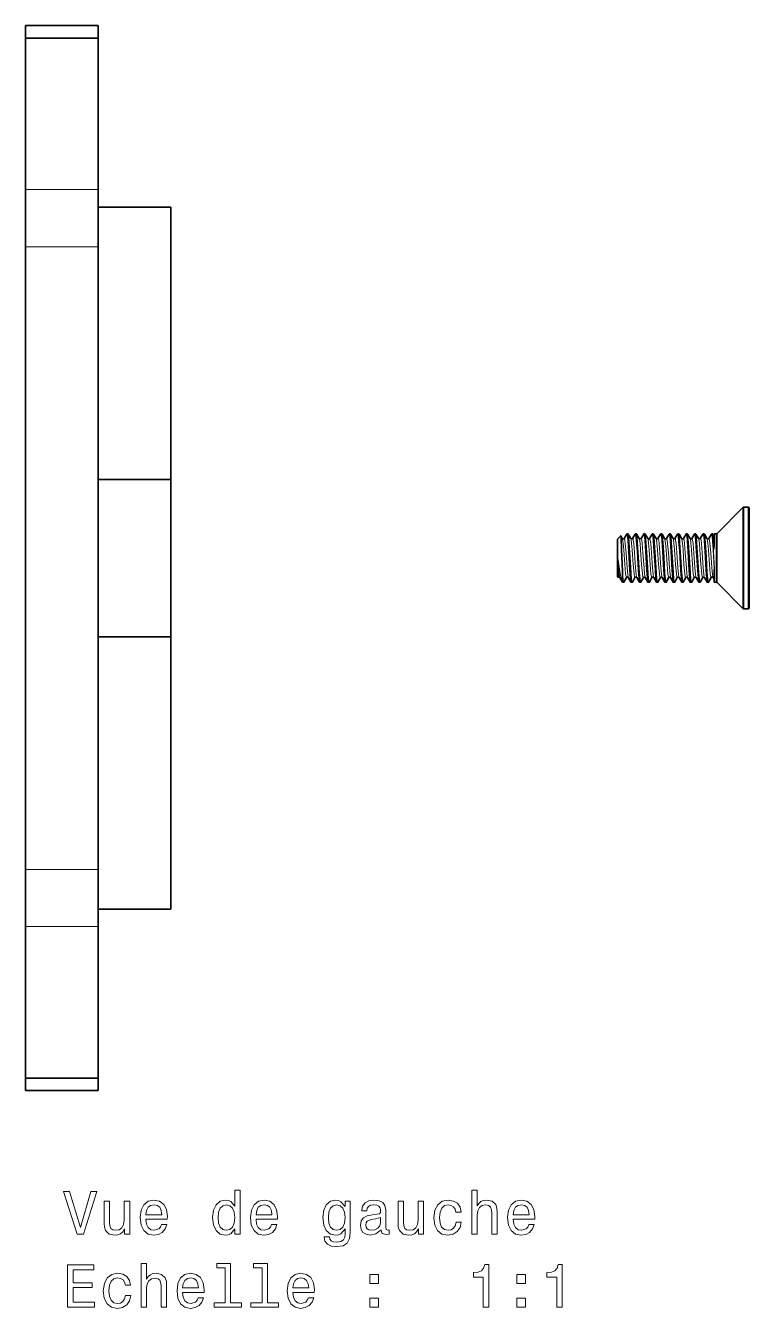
# Model space of a CAD drawing. Extents: x 475 to 928, y 301 to 581.
# Drawn here: x 713.7 to 773.5, y 358.5 to 464.5 of the extents above; entities that cross this region are included whole.
import ezdxf

# ---------------------------------------------------------------- set-up
doc = ezdxf.new("R2010")
doc.units = 0

msp = doc.modelspace()

# ---------------------------------------------------------------- linework, layer by layer
at = {"color": 7, "lineweight": 35, "ltscale": 0.030039}
msp.add_line((713.7, 463.3), (713.7, 464.5), dxfattribs=at)
at = {"color": 7, "lineweight": 35, "ltscale": 0.15}
for p, q in [((713.7, 464.5), (719.7, 464.5)), ((719.7, 463.47), (713.7, 463.47)), ((719.7, 449.51), (725.7, 449.51)), ((719.7, 427), (725.7, 427)), ((719.7, 414), (725.7, 414)), ((719.7, 391.49), (725.7, 391.49)), ((719.7, 377.53), (713.7, 377.53)), ((713.7, 376.5), (719.7, 376.5))]:
    msp.add_line(p, q, dxfattribs=at)
at = {"color": 7, "lineweight": 35, "ltscale": 0.025726}
msp.add_line((719.7, 463.47), (719.7, 464.5), dxfattribs=at)
at = {"color": 7, "lineweight": 35, "ltscale": 0.313062}
for p, q in [((713.7, 463.47), (713.7, 450.95)), ((719.7, 450.95), (719.7, 463.47)), ((713.7, 390.05), (713.7, 377.53)), ((719.7, 377.53), (719.7, 390.05))]:
    msp.add_line(p, q, dxfattribs=at)
at = {"color": 7, "lineweight": 13, "ltscale": 0.15}
for p, q in [((713.7, 450.95), (719.7, 450.95)), ((713.7, 446.23), (719.7, 446.23)), ((713.7, 394.77), (719.7, 394.77)), ((713.7, 390.05), (719.7, 390.05))]:
    msp.add_line(p, q, dxfattribs=at)
at = {"color": 7, "lineweight": 35, "ltscale": 0.117937}
for p, q in [((713.7, 446.23), (713.7, 450.95)), ((719.7, 446.23), (719.7, 450.95)), ((713.7, 390.05), (713.7, 394.77)), ((719.7, 390.05), (719.7, 394.77))]:
    msp.add_line(p, q, dxfattribs=at)
at = {"color": 7, "lineweight": 35}
for p, q in [((725.7, 427), (725.7, 449.51)), ((713.7, 420.5), (713.7, 446.23)), ((719.7, 420.5), (719.7, 446.23)), ((713.7, 394.77), (713.7, 420.5)), ((719.7, 394.77), (719.7, 420.5)), ((725.7, 391.49), (725.7, 414))]:
    msp.add_line(p, q, dxfattribs=at)
at = {"color": 7, "lineweight": 35, "ltscale": 0.325}
msp.add_line((725.7, 414), (725.7, 427), dxfattribs=at)
at = {"color": 7, "lineweight": 35, "ltscale": 0.075711}
for p, q in [((770.84, 422.53), (772.98, 424.67)), ((770.84, 418.47), (772.98, 416.33))]:
    msp.add_line(p, q, dxfattribs=at)
at = {"color": 7, "lineweight": 13, "ltscale": 0.012765}
msp.add_line((772.98, 424.67), (772.98, 424.16), dxfattribs=at)
at = {"color": 7, "lineweight": 13, "ltscale": 0.195771}
msp.add_line((772.98, 424.16), (772.98, 416.33), dxfattribs=at)
at = {"color": 7, "lineweight": 13, "ltscale": 0.012853}
for p, q in [((773.05, 424.7), (773.05, 424.19)), ((773.41, 424.19), (773.41, 424.7))]:
    msp.add_line(p, q, dxfattribs=at)
at = {"color": 7, "lineweight": 35, "ltscale": 0.008963}
for p, q in [((773.05, 424.7), (773.41, 424.7)), ((773.05, 416.3), (773.41, 416.3))]:
    msp.add_line(p, q, dxfattribs=at)
at = {"color": 7, "lineweight": 13, "ltscale": 0.197147}
for p, q in [((773.05, 424.19), (773.05, 416.3)), ((773.41, 416.3), (773.41, 424.19))]:
    msp.add_line(p, q, dxfattribs=at)
at = {"color": 7, "lineweight": 35, "ltscale": 0.012547}
msp.add_line((773.51, 424.1), (773.51, 424.6), dxfattribs=at)
at = {"color": 7, "lineweight": 35, "ltscale": 0.192452}
msp.add_line((773.51, 416.4), (773.51, 424.1), dxfattribs=at)
at = {"color": 7, "lineweight": 35, "ltscale": 0.004721}
msp.add_line((762.61, 421.85), (762.61, 422.04), dxfattribs=at)
at = {"color": 7, "lineweight": 35, "ltscale": 0.008428}
msp.add_line((762.64, 422.1), (762.88, 422.34), dxfattribs=at)
at = {"color": 7, "lineweight": 13, "ltscale": 0.004894}
msp.add_line((762.64, 421.9), (762.64, 422.1), dxfattribs=at)
at = {"color": 7, "lineweight": 13, "ltscale": 0.036419}
msp.add_line((762.64, 420.45), (762.64, 421.9), dxfattribs=at)
at = {"color": 7, "lineweight": 35, "ltscale": 0.006509}
msp.add_line((762.88, 422.33), (763.01, 422.11), dxfattribs=at)
at = {"color": 7, "lineweight": 35, "ltscale": 0.010724}
for p, q in [((763.38, 422.48), (763.16, 422.11)), ((764.08, 422.48), (763.86, 422.11)), ((764.78, 422.48), (764.56, 422.11)), ((765.48, 422.48), (765.26, 422.11)), ((766.18, 422.48), (765.96, 422.11)), ((766.88, 422.48), (766.66, 422.11)), ((767.58, 422.48), (767.36, 422.11)), ((768.28, 422.48), (768.06, 422.11)), ((768.98, 422.48), (768.76, 422.11)), ((769.68, 422.48), (769.46, 422.11)), ((770.38, 422.48), (770.16, 422.11)), ((763.73, 418.52), (763.51, 418.89)), ((764.43, 418.52), (764.21, 418.89)), ((765.13, 418.52), (764.91, 418.89)), ((765.83, 418.52), (765.61, 418.89)), ((766.53, 418.52), (766.31, 418.89)), ((767.23, 418.52), (767.01, 418.89)), ((767.93, 418.52), (767.71, 418.89)), ((768.63, 418.52), (768.41, 418.89)), ((769.33, 418.52), (769.11, 418.89)), ((770.03, 418.52), (769.81, 418.89)), ((770.15, 418.52), (770.36, 418.89))]:
    msp.add_line(p, q, dxfattribs=at)
at = {"color": 7, "lineweight": 35, "ltscale": 0.00161}
for p, q in [((763.41, 422.5), (763.47, 422.5)), ((764.11, 422.5), (764.17, 422.5)), ((765.51, 422.5), (765.57, 422.5)), ((766.21, 422.5), (766.27, 422.5)), ((766.91, 422.5), (766.97, 422.5)), ((767.61, 422.5), (767.67, 422.5)), ((769.01, 422.5), (769.07, 422.5)), ((769.71, 422.5), (769.77, 422.5)), ((770.41, 422.5), (770.47, 422.5)), ((763.06, 418.5), (763.12, 418.5)), ((763.76, 418.5), (763.82, 418.5)), ((764.46, 418.5), (764.52, 418.5)), ((765.16, 418.5), (765.22, 418.5)), ((765.86, 418.5), (765.92, 418.5)), ((767.26, 418.5), (767.32, 418.5)), ((767.96, 418.5), (768.02, 418.5)), ((768.66, 418.5), (768.72, 418.5)), ((769.36, 418.5), (769.42, 418.5))]:
    msp.add_line(p, q, dxfattribs=at)
at = {"color": 7, "lineweight": 35, "ltscale": 0.010723}
for p, q in [((763.5, 422.48), (763.71, 422.11)), ((764.2, 422.48), (764.41, 422.11)), ((764.9, 422.48), (765.11, 422.11)), ((766.3, 422.48), (766.51, 422.11)), ((767, 422.48), (767.21, 422.11)), ((767.7, 422.48), (767.91, 422.11)), ((768.4, 422.48), (768.61, 422.11)), ((769.8, 422.48), (770.01, 422.11)), ((763.15, 418.52), (763.36, 418.89)), ((764.55, 418.52), (764.76, 418.89)), ((765.25, 418.52), (765.46, 418.89)), ((765.95, 418.52), (766.16, 418.89)), ((766.65, 418.52), (766.86, 418.89)), ((768.05, 418.52), (768.26, 418.89)), ((768.75, 418.52), (768.96, 418.89)), ((769.45, 418.52), (769.66, 418.89))]:
    msp.add_line(p, q, dxfattribs=at)
at = {"color": 7, "lineweight": 35, "ltscale": 0.001611}
for p, q in [((764.81, 422.5), (764.87, 422.5)), ((768.31, 422.5), (768.37, 422.5)), ((766.56, 418.5), (766.62, 418.5)), ((770.06, 418.5), (770.12, 418.5))]:
    msp.add_line(p, q, dxfattribs=at)
at = {"color": 7, "lineweight": 35, "ltscale": 0.010722}
for p, q in [((765.6, 422.48), (765.81, 422.11)), ((769.1, 422.48), (769.31, 422.11)), ((763.85, 418.52), (764.06, 418.89)), ((767.35, 418.52), (767.56, 418.89))]:
    msp.add_line(p, q, dxfattribs=at)
at = {"color": 7, "lineweight": 35, "ltscale": 0.00482}
msp.add_line((770.5, 422.48), (770.59, 422.31), dxfattribs=at)
at = {"color": 7, "lineweight": 13, "ltscale": 0.017037}
msp.add_line((770.59, 421.63), (770.59, 422.31), dxfattribs=at)
at = {"color": 7, "lineweight": 35, "ltscale": 0.006059}
msp.add_line((770.61, 422.24), (770.61, 422.48), dxfattribs=at)
at = {"color": 7, "lineweight": 35, "ltscale": 0.012191}
msp.add_line((770.61, 421.75), (770.61, 422.24), dxfattribs=at)
at = {"color": 7, "lineweight": 13, "ltscale": 0.006121}
for p, q in [((770.63, 422.26), (770.63, 422.5)), ((770.77, 422.5), (770.77, 422.26))]:
    msp.add_line(p, q, dxfattribs=at)
at = {"color": 7, "lineweight": 35, "ltscale": 0.003464}
for p, q in [((770.63, 422.5), (770.77, 422.5)), ((770.63, 418.5), (770.77, 418.5))]:
    msp.add_line(p, q, dxfattribs=at)
at = {"color": 7, "lineweight": 13, "ltscale": 0.012314}
msp.add_line((770.63, 421.76), (770.63, 422.26), dxfattribs=at)
at = {"color": 7, "lineweight": 13, "ltscale": 0.093879}
msp.add_line((770.77, 418.5), (770.77, 422.26), dxfattribs=at)
at = {"color": 7, "lineweight": 13, "ltscale": 0.00621}
msp.add_line((770.84, 422.53), (770.84, 422.28), dxfattribs=at)
at = {"color": 7, "lineweight": 13, "ltscale": 0.095254}
msp.add_line((770.84, 418.47), (770.84, 422.28), dxfattribs=at)
at = {"color": 7, "lineweight": 35, "ltscale": 0.035132}
msp.add_line((762.61, 420.45), (762.61, 421.85), dxfattribs=at)
at = {"color": 7, "lineweight": 13, "ltscale": 0.01014}
msp.add_line((770.59, 421.63), (770.6, 421.23), dxfattribs=at)
at = {"color": 7, "lineweight": 13, "ltscale": 0.010281}
msp.add_line((770.63, 421.64), (770.6, 421.23), dxfattribs=at)
at = {"color": 7, "lineweight": 13, "ltscale": 0.002939}
msp.add_line((770.61, 421.75), (770.61, 421.63), dxfattribs=at)
at = {"color": 7, "lineweight": 13, "ltscale": 0.000599894}
msp.add_line((762.61, 420.45), (762.64, 420.45), dxfattribs=at)
at = {"color": 7, "lineweight": 35, "ltscale": 0.033076}
msp.add_line((762.61, 420.45), (762.61, 419.13), dxfattribs=at)
at = {"color": 7, "lineweight": 13, "ltscale": 0.000602338}
msp.add_line((762.61, 420.45), (762.64, 420.45), dxfattribs=at)
at = {"color": 7, "lineweight": 13, "ltscale": 3.14198e-05}
msp.add_line((762.64, 420.45), (762.64, 420.45), dxfattribs=at)
at = {"color": 7, "lineweight": 13, "ltscale": 8.21711e-05}
msp.add_line((762.66, 420.36), (762.66, 420.36), dxfattribs=at)
at = {"color": 7, "lineweight": 13, "ltscale": 0.011042}
msp.add_line((770.6, 420.09), (770.63, 419.65), dxfattribs=at)
at = {"color": 7, "lineweight": 13, "ltscale": 0.01094}
msp.add_line((770.61, 419.65), (770.6, 420.09), dxfattribs=at)
at = {"color": 7, "lineweight": 35, "ltscale": 0.00304}
msp.add_line((762.61, 419), (762.61, 419.13), dxfattribs=at)
at = {"color": 7, "lineweight": 35, "ltscale": 0.000598646}
msp.add_line((762.74, 418.93), (762.71, 418.93), dxfattribs=at)
at = {"color": 7, "lineweight": 35, "ltscale": 0.010635}
msp.add_line((763.03, 418.52), (762.81, 418.89), dxfattribs=at)
at = {"color": 7, "lineweight": 35, "ltscale": 0.012356}
msp.add_line((763.04, 418.53), (763.04, 419.02), dxfattribs=at)
at = {"color": 7, "lineweight": 35, "ltscale": 0.00498}
msp.add_line((770.61, 418.72), (770.51, 418.89), dxfattribs=at)
at = {"color": 7, "lineweight": 13, "ltscale": 0.003316}
msp.add_line((770.61, 419.65), (770.61, 419.52), dxfattribs=at)
at = {"color": 7, "lineweight": 13, "ltscale": 0.023402}
msp.add_line((770.61, 419.65), (770.61, 418.72), dxfattribs=at)
at = {"color": 7, "lineweight": 35, "ltscale": 0.025036}
msp.add_line((770.61, 418.52), (770.61, 419.52), dxfattribs=at)
at = {"color": 7, "lineweight": 35, "ltscale": 0.000129547}
msp.add_line((770.61, 418.72), (770.61, 418.71), dxfattribs=at)
at = {"color": 7, "lineweight": 13, "ltscale": 0.025288}
msp.add_line((770.63, 418.5), (770.63, 419.51), dxfattribs=at)
at = {"color": 7, "lineweight": 35, "ltscale": 0.000130621}
msp.add_line((763.03, 418.51), (763.03, 418.52), dxfattribs=at)
at = {"color": 7, "lineweight": 35, "ltscale": 0.0001629}
msp.add_line((763.03, 418.52), (763.03, 418.52), dxfattribs=at)
at = {"color": 7, "lineweight": 35, "ltscale": 0.025702}
for p, q in [((713.7, 376.5), (713.7, 377.53)), ((719.7, 376.5), (719.7, 377.53))]:
    msp.add_line(p, q, dxfattribs=at)
at = {"color": 7, "lineweight": 35}
for points in [[(762.91, 422.14), (762.89, 422.3), (762.89, 422.33), (762.88, 422.33)], [(763.03, 419.4), (762.96, 421.25), (762.91, 422.14)], [(763.03, 418.51), (763.03, 418.51), (763.04, 418.51), (763.04, 418.51), (763.04, 418.53)]]:
    msp.add_lwpolyline(points, dxfattribs=at)
at = {"color": 7, "lineweight": 13}
for points in [[(763.01, 422.11), (763.02, 422.09), (763.04, 422.04), (763.08, 421.73), (763.13, 421.19), (763.21, 419.97), (763.28, 419.19), (763.32, 418.95), (763.33, 418.9), (763.34, 418.89), (763.34, 418.88), (763.35, 418.88), (763.35, 418.88)], [(763.17, 422.12), (763.18, 422.12), (763.18, 422.12), (763.19, 422.11), (763.2, 422.08), (763.22, 421.99), (763.26, 421.71), (763.32, 420.94), (763.41, 419.7), (763.46, 419.17), (763.49, 418.95), (763.51, 418.89)], [(763.44, 422.25), (763.41, 422.46), (763.4, 422.48), (763.39, 422.49), (763.39, 422.49), (763.39, 422.49)], [(763.46, 422.26), (763.43, 422.47), (763.41, 422.49), (763.41, 422.5), (763.41, 422.5), (763.41, 422.5)], [(763.73, 418.52), (763.72, 418.53), (763.71, 418.58), (763.67, 418.86), (763.62, 419.5), (763.53, 421.07), (763.47, 421.92), (763.44, 422.25)], [(763.76, 418.5), (763.75, 418.5), (763.75, 418.5), (763.75, 418.51), (763.74, 418.52), (763.71, 418.66), (763.68, 418.99), (763.63, 419.71), (763.53, 421.37), (763.48, 422.01), (763.46, 422.26)], [(763.47, 422.5), (763.47, 422.5), (763.48, 422.5), (763.48, 422.49), (763.49, 422.47), (763.53, 422.26)], [(763.5, 422.48), (763.51, 422.44), (763.54, 422.25)], [(763.53, 422.26), (763.57, 421.79), (763.64, 420.57), (763.72, 419.27), (763.76, 418.77), (763.8, 418.54), (763.81, 418.51), (763.81, 418.5), (763.82, 418.5), (763.82, 418.5)], [(763.54, 422.25), (763.58, 421.79), (763.66, 420.57), (763.74, 419.27), (763.78, 418.78), (763.81, 418.55), (763.83, 418.52), (763.83, 418.51), (763.84, 418.51), (763.84, 418.51)], [(763.71, 422.11), (763.72, 422.09), (763.74, 422.04), (763.78, 421.73), (763.83, 421.19), (763.91, 419.97), (763.98, 419.19), (764.02, 418.95), (764.03, 418.9), (764.04, 418.89), (764.04, 418.88), (764.05, 418.88), (764.05, 418.88)], [(763.88, 422.12), (763.88, 422.12), (763.88, 422.12), (763.89, 422.11), (763.9, 422.08), (763.92, 421.99), (763.96, 421.71), (764.02, 420.94), (764.11, 419.7), (764.16, 419.17), (764.19, 418.95), (764.21, 418.89)], [(764.14, 422.25), (764.11, 422.46), (764.1, 422.48), (764.09, 422.49), (764.09, 422.49), (764.09, 422.49)], [(764.16, 422.26), (764.13, 422.47), (764.11, 422.49), (764.11, 422.5), (764.11, 422.5), (764.11, 422.5)], [(764.43, 418.52), (764.42, 418.53), (764.41, 418.58), (764.37, 418.86), (764.32, 419.5), (764.23, 421.07), (764.17, 421.92), (764.14, 422.25)], [(764.46, 418.5), (764.45, 418.5), (764.45, 418.5), (764.45, 418.51), (764.44, 418.52), (764.41, 418.66), (764.38, 418.99), (764.33, 419.71), (764.23, 421.37), (764.18, 422.01), (764.16, 422.26)], [(764.17, 422.5), (764.17, 422.5), (764.18, 422.5), (764.18, 422.49), (764.19, 422.47), (764.23, 422.26)], [(764.2, 422.48), (764.21, 422.44), (764.24, 422.25)], [(764.23, 422.26), (764.27, 421.79), (764.34, 420.57), (764.42, 419.27), (764.46, 418.77), (764.5, 418.54), (764.51, 418.51), (764.51, 418.5), (764.52, 418.5), (764.52, 418.5)], [(764.24, 422.25), (764.28, 421.79), (764.36, 420.57), (764.44, 419.27), (764.48, 418.78), (764.51, 418.55), (764.53, 418.52), (764.53, 418.51), (764.54, 418.51), (764.54, 418.51)], [(764.41, 422.11), (764.42, 422.09), (764.44, 422.04), (764.48, 421.73), (764.53, 421.19), (764.61, 419.97), (764.68, 419.19), (764.72, 418.95), (764.73, 418.9), (764.74, 418.89), (764.74, 418.88), (764.75, 418.88), (764.75, 418.88)], [(764.58, 422.12), (764.58, 422.12), (764.58, 422.12), (764.59, 422.11), (764.6, 422.08), (764.62, 421.99), (764.66, 421.71), (764.72, 420.94), (764.81, 419.7), (764.86, 419.17), (764.89, 418.95), (764.91, 418.89)], [(764.84, 422.25), (764.81, 422.46), (764.8, 422.48), (764.79, 422.49), (764.79, 422.49), (764.79, 422.49)], [(764.86, 422.26), (764.83, 422.47), (764.81, 422.49), (764.81, 422.5), (764.81, 422.5), (764.81, 422.5)], [(765.13, 418.52), (765.12, 418.53), (765.11, 418.58), (765.07, 418.86), (765.02, 419.5), (764.93, 421.07), (764.87, 421.92), (764.84, 422.25)], [(765.16, 418.5), (765.15, 418.5), (765.15, 418.5), (765.15, 418.51), (765.14, 418.52), (765.11, 418.66), (765.08, 418.99), (765.03, 419.71), (764.93, 421.37), (764.89, 422.01), (764.86, 422.26)], [(764.87, 422.5), (764.87, 422.5), (764.88, 422.5), (764.88, 422.49), (764.89, 422.47), (764.93, 422.26)], [(764.9, 422.48), (764.91, 422.44), (764.94, 422.25)], [(764.93, 422.26), (764.97, 421.79), (765.04, 420.57), (765.12, 419.27), (765.16, 418.77), (765.2, 418.54), (765.21, 418.51), (765.21, 418.5), (765.22, 418.5), (765.22, 418.5)], [(764.94, 422.25), (764.98, 421.79), (765.06, 420.57), (765.14, 419.27), (765.18, 418.78), (765.21, 418.55), (765.23, 418.52), (765.23, 418.51), (765.24, 418.51), (765.24, 418.51)], [(765.11, 422.11), (765.12, 422.09), (765.14, 422.04), (765.18, 421.73), (765.23, 421.19), (765.31, 419.97), (765.38, 419.19), (765.42, 418.95), (765.43, 418.9), (765.44, 418.89), (765.44, 418.88), (765.45, 418.88), (765.45, 418.88)], [(765.28, 422.12), (765.28, 422.12), (765.28, 422.12), (765.29, 422.11), (765.3, 422.08), (765.32, 421.99), (765.36, 421.71), (765.42, 420.94), (765.51, 419.7), (765.56, 419.17), (765.59, 418.95), (765.61, 418.89)], [(765.54, 422.25), (765.51, 422.46), (765.5, 422.48), (765.49, 422.49), (765.49, 422.49), (765.49, 422.49)], [(765.56, 422.26), (765.53, 422.47), (765.51, 422.49), (765.51, 422.5), (765.51, 422.5), (765.51, 422.5)], [(765.83, 418.52), (765.82, 418.53), (765.81, 418.58), (765.77, 418.86), (765.72, 419.5), (765.63, 421.07), (765.57, 421.92), (765.54, 422.25)], [(765.86, 418.5), (765.85, 418.5), (765.85, 418.5), (765.85, 418.51), (765.84, 418.52), (765.81, 418.66), (765.78, 418.99), (765.73, 419.71), (765.63, 421.37), (765.59, 422.01), (765.56, 422.26)], [(765.57, 422.5), (765.57, 422.5), (765.58, 422.5), (765.58, 422.49), (765.59, 422.47), (765.63, 422.26)], [(765.6, 422.48), (765.61, 422.44), (765.64, 422.25)], [(765.63, 422.26), (765.67, 421.79), (765.74, 420.57), (765.82, 419.27), (765.86, 418.77), (765.9, 418.54), (765.91, 418.51), (765.91, 418.5), (765.92, 418.5), (765.92, 418.5)], [(765.64, 422.25), (765.68, 421.79), (765.76, 420.57), (765.84, 419.27), (765.88, 418.78), (765.91, 418.55), (765.93, 418.52), (765.93, 418.51), (765.94, 418.51), (765.94, 418.51)], [(765.81, 422.11), (765.82, 422.09), (765.84, 422.04), (765.88, 421.73), (765.93, 421.19), (766.01, 419.97), (766.08, 419.19), (766.12, 418.95), (766.13, 418.9), (766.14, 418.89), (766.14, 418.88), (766.15, 418.88), (766.15, 418.88)], [(765.97, 422.12), (765.98, 422.12), (765.98, 422.12), (765.99, 422.11), (766, 422.08), (766.02, 421.99), (766.06, 421.71), (766.12, 420.94), (766.21, 419.7), (766.26, 419.17), (766.29, 418.95), (766.31, 418.89)], [(766.24, 422.25), (766.21, 422.46), (766.2, 422.48), (766.19, 422.49), (766.19, 422.49), (766.19, 422.49)], [(766.26, 422.26), (766.23, 422.47), (766.21, 422.49), (766.21, 422.5), (766.21, 422.5), (766.21, 422.5)], [(766.53, 418.52), (766.52, 418.53), (766.51, 418.58), (766.47, 418.86), (766.42, 419.5), (766.33, 421.07), (766.27, 421.92), (766.24, 422.25)], [(766.56, 418.5), (766.55, 418.5), (766.55, 418.5), (766.55, 418.51), (766.54, 418.52), (766.51, 418.66), (766.48, 418.99), (766.43, 419.71), (766.33, 421.37), (766.29, 422.01), (766.26, 422.26)], [(766.27, 422.5), (766.27, 422.5), (766.28, 422.5), (766.28, 422.49), (766.29, 422.47), (766.33, 422.26)], [(766.3, 422.48), (766.31, 422.44), (766.34, 422.25)], [(766.33, 422.26), (766.37, 421.79), (766.44, 420.57), (766.52, 419.27), (766.56, 418.77), (766.6, 418.54), (766.61, 418.51), (766.61, 418.5), (766.62, 418.5), (766.62, 418.5)], [(766.34, 422.25), (766.38, 421.79), (766.46, 420.57), (766.54, 419.27), (766.58, 418.78), (766.61, 418.55), (766.63, 418.52), (766.63, 418.51), (766.64, 418.51), (766.64, 418.51)], [(766.51, 422.11), (766.52, 422.09), (766.54, 422.04), (766.58, 421.73), (766.63, 421.19), (766.71, 419.97), (766.78, 419.19), (766.82, 418.95), (766.83, 418.9), (766.84, 418.89), (766.84, 418.88), (766.85, 418.88), (766.85, 418.88)], [(766.67, 422.12), (766.68, 422.12), (766.68, 422.12), (766.69, 422.11), (766.7, 422.08), (766.72, 421.99), (766.76, 421.71), (766.82, 420.94), (766.91, 419.7), (766.96, 419.17), (766.99, 418.95), (767.01, 418.89)], [(766.94, 422.25), (766.91, 422.46), (766.9, 422.48), (766.89, 422.49), (766.89, 422.49), (766.89, 422.49)], [(766.96, 422.26), (766.93, 422.47), (766.91, 422.49), (766.91, 422.5), (766.91, 422.5), (766.91, 422.5)], [(767.23, 418.52), (767.22, 418.53), (767.21, 418.58), (767.17, 418.86), (767.12, 419.5), (767.03, 421.07), (766.97, 421.92), (766.94, 422.25)], [(767.26, 418.5), (767.25, 418.5), (767.25, 418.5), (767.25, 418.51), (767.24, 418.52), (767.21, 418.66), (767.18, 418.99), (767.13, 419.71), (767.03, 421.37), (766.98, 422.01), (766.96, 422.26)], [(766.97, 422.5), (766.97, 422.5), (766.98, 422.5), (766.98, 422.49), (766.99, 422.47), (767.03, 422.26)], [(767, 422.48), (767.01, 422.44), (767.04, 422.25)], [(767.03, 422.26), (767.07, 421.79), (767.14, 420.57), (767.22, 419.27), (767.26, 418.77), (767.3, 418.54), (767.31, 418.51), (767.31, 418.5), (767.32, 418.5), (767.32, 418.5)], [(767.04, 422.25), (767.08, 421.79), (767.16, 420.57), (767.24, 419.27), (767.28, 418.78), (767.31, 418.55), (767.33, 418.52), (767.33, 418.51), (767.34, 418.51), (767.34, 418.51)], [(767.21, 422.11), (767.22, 422.09), (767.24, 422.04), (767.28, 421.73), (767.33, 421.19), (767.41, 419.97), (767.48, 419.19), (767.52, 418.95), (767.53, 418.9), (767.54, 418.89), (767.54, 418.88), (767.55, 418.88), (767.55, 418.88)], [(767.38, 422.12), (767.38, 422.12), (767.38, 422.12), (767.39, 422.11), (767.4, 422.08), (767.42, 421.99), (767.46, 421.71), (767.52, 420.94), (767.61, 419.7), (767.66, 419.17), (767.69, 418.95), (767.71, 418.89)], [(767.64, 422.25), (767.61, 422.46), (767.6, 422.48), (767.59, 422.49), (767.59, 422.49), (767.59, 422.49)], [(767.66, 422.26), (767.63, 422.47), (767.61, 422.49), (767.61, 422.5), (767.61, 422.5), (767.61, 422.5)], [(767.93, 418.52), (767.92, 418.53), (767.91, 418.58), (767.87, 418.86), (767.82, 419.5), (767.73, 421.07), (767.67, 421.92), (767.64, 422.25)], [(767.96, 418.5), (767.95, 418.5), (767.95, 418.5), (767.95, 418.51), (767.94, 418.52), (767.91, 418.66), (767.88, 418.99), (767.83, 419.71), (767.73, 421.37), (767.68, 422.01), (767.66, 422.26)], [(767.67, 422.5), (767.67, 422.5), (767.68, 422.5), (767.68, 422.49), (767.69, 422.47), (767.73, 422.26)], [(767.7, 422.48), (767.71, 422.44), (767.74, 422.25)], [(767.73, 422.26), (767.77, 421.79), (767.84, 420.57), (767.92, 419.27), (767.96, 418.77), (768, 418.54), (768.01, 418.51), (768.01, 418.5), (768.02, 418.5), (768.02, 418.5)], [(767.74, 422.25), (767.78, 421.79), (767.86, 420.57), (767.94, 419.27), (767.98, 418.78), (768.01, 418.55), (768.03, 418.52), (768.03, 418.51), (768.04, 418.51), (768.04, 418.51)], [(767.91, 422.11), (767.92, 422.09), (767.94, 422.04), (767.98, 421.73), (768.03, 421.19), (768.11, 419.97), (768.18, 419.19), (768.22, 418.95), (768.23, 418.9), (768.24, 418.89), (768.24, 418.88), (768.25, 418.88), (768.25, 418.88)], [(768.08, 422.12), (768.08, 422.12), (768.08, 422.12), (768.09, 422.11), (768.1, 422.08), (768.12, 421.99), (768.16, 421.71), (768.22, 420.94), (768.31, 419.7), (768.36, 419.17), (768.39, 418.95), (768.41, 418.89)], [(768.34, 422.25), (768.31, 422.46), (768.3, 422.48), (768.29, 422.49), (768.29, 422.49), (768.29, 422.49)], [(768.36, 422.26), (768.33, 422.47), (768.31, 422.49), (768.31, 422.5), (768.31, 422.5), (768.31, 422.5)], [(768.63, 418.52), (768.62, 418.53), (768.61, 418.58), (768.57, 418.86), (768.52, 419.5), (768.43, 421.07), (768.37, 421.92), (768.34, 422.25)], [(768.66, 418.5), (768.65, 418.5), (768.65, 418.5), (768.65, 418.51), (768.64, 418.52), (768.61, 418.66), (768.58, 418.99), (768.53, 419.71), (768.43, 421.37), (768.39, 422.01), (768.36, 422.26)], [(768.37, 422.5), (768.37, 422.5), (768.38, 422.5), (768.38, 422.49), (768.39, 422.47), (768.43, 422.26)], [(768.4, 422.48), (768.41, 422.44), (768.44, 422.25)], [(768.43, 422.26), (768.47, 421.79), (768.54, 420.57), (768.62, 419.27), (768.66, 418.77), (768.7, 418.54), (768.71, 418.51), (768.71, 418.5), (768.72, 418.5), (768.72, 418.5)], [(768.44, 422.25), (768.48, 421.79), (768.56, 420.57), (768.64, 419.27), (768.68, 418.78), (768.71, 418.55), (768.73, 418.52), (768.73, 418.51), (768.74, 418.51), (768.74, 418.51)], [(768.61, 422.11), (768.62, 422.09), (768.64, 422.04), (768.68, 421.73), (768.73, 421.19), (768.81, 419.97), (768.88, 419.19), (768.92, 418.95), (768.93, 418.9), (768.94, 418.89), (768.94, 418.88), (768.95, 418.88), (768.95, 418.88)], [(768.78, 422.12), (768.78, 422.12), (768.78, 422.12), (768.79, 422.11), (768.8, 422.08), (768.82, 421.99), (768.86, 421.71), (768.92, 420.94), (769.01, 419.7), (769.06, 419.17), (769.09, 418.95), (769.11, 418.89)], [(769.04, 422.25), (769.01, 422.46), (769, 422.48), (768.99, 422.49), (768.99, 422.49), (768.99, 422.49)], [(769.06, 422.26), (769.03, 422.47), (769.01, 422.49), (769.01, 422.5), (769.01, 422.5), (769.01, 422.5)], [(769.33, 418.52), (769.32, 418.53), (769.31, 418.58), (769.27, 418.86), (769.22, 419.5), (769.13, 421.07), (769.07, 421.92), (769.04, 422.25)], [(769.36, 418.5), (769.35, 418.5), (769.35, 418.5), (769.35, 418.51), (769.34, 418.52), (769.31, 418.66), (769.28, 418.99), (769.23, 419.71), (769.13, 421.37), (769.09, 422.01), (769.06, 422.26)], [(769.07, 422.5), (769.07, 422.5), (769.08, 422.5), (769.08, 422.49), (769.09, 422.47), (769.13, 422.26)], [(769.1, 422.48), (769.11, 422.44), (769.14, 422.25)], [(769.13, 422.26), (769.17, 421.79), (769.24, 420.57), (769.32, 419.27), (769.36, 418.77), (769.4, 418.54), (769.41, 418.51), (769.41, 418.5), (769.42, 418.5), (769.42, 418.5)], [(769.14, 422.25), (769.18, 421.79), (769.26, 420.57), (769.34, 419.27), (769.38, 418.78), (769.41, 418.55), (769.43, 418.52), (769.43, 418.51), (769.44, 418.51), (769.44, 418.51)], [(769.31, 422.11), (769.32, 422.09), (769.34, 422.04), (769.38, 421.73), (769.43, 421.19), (769.51, 419.97), (769.58, 419.19), (769.62, 418.95), (769.63, 418.9), (769.64, 418.89), (769.64, 418.88), (769.65, 418.88), (769.65, 418.88)], [(769.47, 422.12), (769.48, 422.12), (769.48, 422.12), (769.49, 422.11), (769.5, 422.08), (769.52, 421.99), (769.56, 421.71), (769.62, 420.94), (769.71, 419.7), (769.76, 419.17), (769.79, 418.95), (769.81, 418.89)], [(769.74, 422.25), (769.71, 422.46), (769.7, 422.48), (769.69, 422.49), (769.69, 422.49), (769.69, 422.49)], [(769.76, 422.26), (769.73, 422.47), (769.71, 422.49), (769.71, 422.5), (769.71, 422.5), (769.71, 422.5)], [(770.03, 418.52), (770.02, 418.53), (770.01, 418.58), (769.97, 418.86), (769.92, 419.5), (769.83, 421.07), (769.77, 421.92), (769.74, 422.25)], [(770.06, 418.5), (770.05, 418.5), (770.05, 418.5), (770.05, 418.51), (770.04, 418.52), (770.01, 418.66), (769.98, 418.99), (769.93, 419.71), (769.83, 421.37), (769.79, 422.01), (769.76, 422.26)], [(769.77, 422.5), (769.77, 422.5), (769.78, 422.5), (769.78, 422.49), (769.79, 422.47), (769.83, 422.26)], [(769.8, 422.48), (769.81, 422.44), (769.84, 422.25)], [(769.83, 422.26), (769.87, 421.79), (769.94, 420.57), (770.02, 419.27), (770.06, 418.77), (770.1, 418.54), (770.11, 418.51), (770.11, 418.5), (770.12, 418.5), (770.12, 418.5)], [(769.84, 422.25), (769.88, 421.79), (769.96, 420.57), (770.04, 419.27), (770.08, 418.78), (770.11, 418.55), (770.13, 418.52), (770.13, 418.51), (770.14, 418.51), (770.14, 418.51)], [(770.01, 422.11), (770.02, 422.09), (770.04, 422.04), (770.08, 421.73), (770.13, 421.19), (770.21, 419.97), (770.28, 419.19), (770.32, 418.95), (770.33, 418.9), (770.34, 418.89), (770.34, 418.88), (770.35, 418.88), (770.35, 418.88)], [(770.17, 422.12), (770.18, 422.12), (770.18, 422.12), (770.19, 422.11), (770.2, 422.08), (770.22, 421.99), (770.26, 421.71), (770.32, 420.94), (770.41, 419.7), (770.46, 419.17), (770.49, 418.95), (770.51, 418.89)], [(770.44, 422.25), (770.41, 422.46), (770.4, 422.48), (770.39, 422.49), (770.39, 422.49), (770.39, 422.49)], [(770.46, 422.26), (770.43, 422.47), (770.41, 422.49), (770.41, 422.5), (770.41, 422.5), (770.41, 422.5)], [(770.61, 419.65), (770.52, 421.2), (770.48, 421.89), (770.44, 422.25)], [(770.6, 420.09), (770.52, 421.54), (770.46, 422.26)], [(770.47, 422.5), (770.47, 422.5), (770.48, 422.5), (770.48, 422.49), (770.49, 422.47), (770.53, 422.26)], [(770.5, 422.48), (770.51, 422.44), (770.54, 422.25)], [(762.64, 420.45), (762.67, 419.48), (762.69, 419.05)], [(762.66, 420.36), (762.65, 420.43), (762.64, 420.45)], [(763.03, 418.51), (762.97, 418.67), (762.93, 418.83), (762.85, 419.21), (762.79, 419.58), (762.66, 420.36)], [(763.03, 418.52), (762.96, 418.68), (762.92, 418.84), (762.84, 419.22), (762.78, 419.59), (762.66, 420.36)], [(762.66, 420.36), (762.74, 419.35), (762.78, 418.99), (762.8, 418.91), (762.81, 418.89)], [(762.71, 418.93), (762.71, 418.93), (762.71, 418.93), (762.7, 418.95), (762.69, 419.05)], [(763.14, 418.51), (763.14, 418.51), (763.13, 418.51), (763.13, 418.52), (763.12, 418.54), (763.08, 418.74), (763.03, 419.4)], [(763.12, 418.5), (763.12, 418.5), (763.11, 418.5), (763.11, 418.51), (763.1, 418.52), (763.07, 418.71), (763.04, 419.02)]]:
    msp.add_lwpolyline(points, dxfattribs=at)
for points in [[(719.1, 368.15), (718.22, 365.17), (717.32, 368.15), (716.84, 368.15), (717.97, 364.64), (718.47, 364.64), (719.58, 368.15)], [(730.98, 365.06), (730.98, 364.64), (731.43, 364.64), (731.43, 368.26), (730.99, 368.26), (730.99, 366.94), (730.65, 367.32), (730.44, 367.41), (730.21, 367.45), (729.78, 367.35), (729.44, 367.06), (729.23, 366.61), (729.15, 366), (729.23, 365.39), (729.44, 364.93), (729.78, 364.64), (730.21, 364.55), (730.44, 364.58), (730.66, 364.67)], [(750.57, 364.64), (751.01, 364.64), (751.01, 366.21), (751.06, 366.56), (751.21, 366.83), (751.43, 366.99), (751.74, 367.05), (751.98, 367), (752.13, 366.86), (752.2, 366.64), (752.23, 366.33), (752.23, 364.64), (752.67, 364.64), (752.67, 366.42), (752.65, 366.78), (752.56, 367.08), (752.27, 367.35), (751.8, 367.45), (751.55, 367.41), (751.33, 367.32), (751.15, 367.16), (751.01, 366.96), (751.01, 368.26), (750.57, 368.26)], [(722.3, 367.35), (721.85, 367.35), (721.85, 365.79), (721.8, 365.43), (721.66, 365.16), (721.43, 365), (721.13, 364.95), (720.9, 364.99), (720.75, 365.11), (720.66, 365.32), (720.64, 365.61), (720.64, 367.35), (720.2, 367.35), (720.2, 365.57), (720.21, 365.21), (720.31, 364.92), (720.6, 364.64), (721.07, 364.55), (721.32, 364.58), (721.54, 364.67), (721.72, 364.83), (721.87, 365.06), (721.87, 364.64), (722.3, 364.64)], [(723.63, 365.87), (725.41, 365.87), (725.42, 366.08), (725.33, 366.66), (725.11, 367.09), (724.76, 367.35), (724.29, 367.45), (723.83, 367.35), (723.48, 367.06), (723.25, 366.61), (723.17, 366), (723.25, 365.38), (723.47, 364.93), (723.82, 364.64), (724.28, 364.55), (724.67, 364.61), (724.99, 364.78), (725.23, 365.06), (725.36, 365.42), (724.93, 365.42), (724.84, 365.22), (724.7, 365.07), (724.33, 364.95), (724.04, 365), (723.83, 365.18), (723.69, 365.47), (723.63, 365.85)], [(723.63, 366.24), (723.69, 366.59), (723.83, 366.85), (724.03, 367), (724.31, 367.06), (724.57, 367), (724.78, 366.85), (724.91, 366.59), (724.95, 366.24)], [(730.28, 367.05), (730.57, 366.98), (730.8, 366.78), (730.93, 366.45), (730.98, 366), (730.93, 365.54), (730.8, 365.21), (730.57, 365.01), (730.28, 364.95), (730, 365.01), (729.79, 365.21), (729.65, 365.55), (729.61, 366), (729.65, 366.45), (729.79, 366.78), (730, 366.98)], [(732.74, 365.87), (734.52, 365.87), (734.52, 366.08), (734.44, 366.66), (734.22, 367.09), (733.87, 367.35), (733.4, 367.45), (732.94, 367.35), (732.59, 367.06), (732.36, 366.61), (732.28, 366), (732.35, 365.38), (732.58, 364.93), (732.93, 364.64), (733.38, 364.55), (733.78, 364.61), (734.1, 364.78), (734.34, 365.06), (734.47, 365.42), (734.03, 365.42), (733.94, 365.22), (733.81, 365.07), (733.44, 364.95), (733.15, 365), (732.93, 365.18), (732.79, 365.47), (732.74, 365.85)], [(732.74, 366.24), (732.8, 366.59), (732.93, 366.85), (733.14, 367), (733.41, 367.06), (733.68, 367), (733.89, 366.85), (734.01, 366.59), (734.06, 366.24)], [(740.53, 364.76), (740.53, 367.35), (740.11, 367.35), (740.11, 366.91), (739.76, 367.31), (739.55, 367.41), (739.31, 367.45), (738.89, 367.35), (738.55, 367.06), (738.34, 366.61), (738.26, 366), (738.34, 365.38), (738.55, 364.93), (738.89, 364.64), (739.31, 364.55), (739.56, 364.58), (739.76, 364.67), (740.11, 365.06), (740.11, 364.67), (740.07, 364.37), (739.96, 364.15), (739.75, 364.03), (739.43, 363.98), (739.15, 364.01), (738.96, 364.09), (738.84, 364.22), (738.8, 364.4), (738.38, 364.4), (738.38, 364.38), (738.44, 364.05), (738.64, 363.81), (738.97, 363.65), (739.41, 363.6), (739.93, 363.68), (740.28, 363.89), (740.47, 364.26)], [(738.72, 366), (738.76, 366.45), (738.9, 366.78), (739.11, 366.98), (739.39, 367.05), (739.69, 366.98), (739.91, 366.78), (740.05, 366.45), (740.1, 366), (740.05, 365.54), (739.91, 365.21), (739.69, 365.01), (739.39, 364.95), (739.11, 365.01), (738.9, 365.21), (738.76, 365.55)], [(743.07, 365), (743.07, 364.98), (743.1, 364.81), (743.17, 364.69), (743.49, 364.59), (743.74, 364.63), (743.74, 364.98), (743.63, 364.96), (743.49, 365.03), (743.46, 365.23), (743.46, 366.63), (743.4, 366.99), (743.23, 367.24), (742.92, 367.39), (742.49, 367.45), (742.06, 367.39), (741.75, 367.22), (741.55, 366.95), (741.49, 366.6), (741.49, 366.56), (741.89, 366.56), (741.92, 366.78), (742.03, 366.93), (742.21, 367.02), (742.47, 367.05), (742.72, 367.03), (742.89, 366.95), (743, 366.82), (743.04, 366.64), (743.02, 366.43), (742.94, 366.32), (742.73, 366.27), (742.36, 366.23), (741.92, 366.14), (741.61, 365.98), (741.43, 365.73), (741.38, 365.35), (741.43, 365.02), (741.58, 364.77), (741.84, 364.62), (742.18, 364.56), (742.65, 364.67)], [(746.59, 367.35), (746.14, 367.35), (746.14, 365.79), (746.09, 365.43), (745.95, 365.16), (745.72, 365), (745.42, 364.95), (745.18, 364.99), (745.03, 365.11), (744.95, 365.32), (744.93, 365.61), (744.93, 367.35), (744.48, 367.35), (744.48, 365.57), (744.5, 365.21), (744.59, 364.92), (744.89, 364.64), (745.36, 364.55), (745.61, 364.58), (745.83, 364.67), (746.01, 364.83), (746.16, 365.06), (746.16, 364.64), (746.59, 364.64)], [(749.26, 366.45), (749.7, 366.45), (749.61, 366.86), (749.39, 367.18), (749.05, 367.37), (748.61, 367.45), (748.13, 367.35), (747.76, 367.06), (747.53, 366.61), (747.45, 365.99), (747.52, 365.38), (747.75, 364.93), (748.11, 364.64), (748.6, 364.55), (749.03, 364.62), (749.37, 364.84), (749.6, 365.17), (749.7, 365.61), (749.28, 365.61), (749.2, 365.33), (749.06, 365.12), (748.86, 364.99), (748.61, 364.95), (748.31, 365.01), (748.08, 365.21), (747.95, 365.54), (747.9, 366.01), (747.95, 366.46), (748.09, 366.79), (748.32, 366.99), (748.61, 367.06), (748.88, 367.01), (749.07, 366.9), (749.2, 366.71)], [(754, 365.87), (755.77, 365.87), (755.78, 366.08), (755.69, 366.66), (755.47, 367.09), (755.12, 367.35), (754.65, 367.45), (754.19, 367.35), (753.84, 367.06), (753.61, 366.61), (753.53, 366), (753.61, 365.38), (753.83, 364.93), (754.18, 364.64), (754.64, 364.55), (755.03, 364.61), (755.35, 364.78), (755.59, 365.06), (755.72, 365.42), (755.29, 365.42), (755.2, 365.22), (755.06, 365.07), (754.69, 364.95), (754.4, 365), (754.19, 365.18), (754.05, 365.47), (754, 365.85)], [(754, 366.24), (754.05, 366.59), (754.19, 366.85), (754.39, 367), (754.67, 367.06), (754.93, 367), (755.14, 366.85), (755.27, 366.59), (755.31, 366.24)], [(743.02, 365.59), (742.96, 365.33), (742.8, 365.13), (742.56, 365), (742.26, 364.95), (742.07, 364.98), (741.93, 365.06), (741.85, 365.2), (741.82, 365.39), (741.84, 365.57), (741.92, 365.7), (742.24, 365.84), (742.65, 365.9), (743.02, 366.02)], [(717.16, 358.6), (719.38, 358.6), (719.38, 359.02), (717.62, 359.02), (717.62, 360.21), (719.19, 360.21), (719.19, 360.62), (717.62, 360.62), (717.62, 361.67), (719.34, 361.67), (719.34, 362.1), (717.16, 362.1)], [(723.25, 358.6), (723.69, 358.6), (723.69, 360.16), (723.74, 360.52), (723.88, 360.78), (724.11, 360.94), (724.41, 361), (724.65, 360.95), (724.8, 360.82), (724.88, 360.59), (724.91, 360.29), (724.91, 358.6), (725.35, 358.6), (725.35, 360.38), (725.33, 360.73), (725.24, 361.03), (724.94, 361.3), (724.48, 361.4), (724.22, 361.37), (724.01, 361.27), (723.83, 361.12), (723.69, 360.91), (723.69, 362.22), (723.25, 362.22)], [(730.2, 361.84), (730.2, 358.97), (729.29, 358.97), (729.29, 358.6), (731.55, 358.6), (731.55, 358.97), (730.64, 358.97), (730.64, 362.22), (729.51, 362.22), (729.51, 361.84)], [(733.24, 361.84), (733.24, 358.97), (732.32, 358.97), (732.32, 358.6), (734.59, 358.6), (734.59, 358.97), (733.68, 358.97), (733.68, 362.22), (732.54, 362.22), (732.54, 361.84)], [(751.52, 358.6), (751.98, 358.6), (751.98, 362.12), (751.64, 362.12), (751.55, 361.81), (751.37, 361.61), (751.09, 361.49), (750.71, 361.45), (750.71, 361.09), (751.52, 361.09)], [(757.6, 358.6), (758.05, 358.6), (758.05, 362.12), (757.71, 362.12), (757.62, 361.81), (757.44, 361.61), (757.16, 361.49), (756.78, 361.45), (756.78, 361.09), (757.6, 361.09)], [(721.94, 360.41), (722.37, 360.41), (722.28, 360.81), (722.07, 361.13), (721.73, 361.32), (721.29, 361.4), (720.81, 361.3), (720.44, 361.02), (720.21, 360.56), (720.12, 359.94), (720.2, 359.33), (720.43, 358.88), (720.79, 358.6), (721.27, 358.5), (721.71, 358.58), (722.05, 358.79), (722.28, 359.12), (722.38, 359.56), (721.96, 359.56), (721.88, 359.28), (721.74, 359.07), (721.54, 358.94), (721.29, 358.9), (720.98, 358.96), (720.76, 359.17), (720.62, 359.49), (720.58, 359.96), (720.62, 360.41), (720.77, 360.74), (720.99, 360.94), (721.29, 361.01), (721.55, 360.97), (721.75, 360.85), (721.88, 360.66)], [(726.67, 359.82), (728.45, 359.82), (728.45, 360.03), (728.37, 360.61), (728.15, 361.04), (727.8, 361.3), (727.33, 361.4), (726.87, 361.3), (726.51, 361.02), (726.29, 360.56), (726.21, 359.95), (726.28, 359.33), (726.51, 358.88), (726.86, 358.6), (727.31, 358.5), (727.7, 358.57), (728.03, 358.74), (728.26, 359.01), (728.4, 359.37), (727.96, 359.37), (727.87, 359.17), (727.74, 359.02), (727.37, 358.9), (727.08, 358.95), (726.86, 359.13), (726.72, 359.42), (726.67, 359.81)], [(726.67, 360.2), (726.73, 360.54), (726.86, 360.8), (727.07, 360.96), (727.34, 361.01), (727.61, 360.96), (727.82, 360.8), (727.94, 360.54), (727.99, 360.2)], [(735.78, 359.82), (737.55, 359.82), (737.56, 360.03), (737.48, 360.61), (737.26, 361.04), (736.9, 361.3), (736.43, 361.4), (735.98, 361.3), (735.62, 361.02), (735.4, 360.56), (735.32, 359.95), (735.39, 359.33), (735.62, 358.88), (735.97, 358.6), (736.42, 358.5), (736.81, 358.57), (737.14, 358.74), (737.37, 359.01), (737.51, 359.37), (737.07, 359.37), (736.98, 359.17), (736.85, 359.02), (736.47, 358.9), (736.19, 358.95), (735.97, 359.13), (735.83, 359.42), (735.78, 359.81)], [(735.78, 360.2), (735.83, 360.54), (735.97, 360.8), (736.18, 360.96), (736.45, 361.01), (736.72, 360.96), (736.92, 360.8), (737.05, 360.54), (737.1, 360.2)], [(742.16, 360.55), (742.85, 360.55), (742.85, 361.3), (742.16, 361.3)], [(754.3, 360.55), (755, 360.55), (755, 361.3), (754.3, 361.3)], [(742.16, 358.6), (742.85, 358.6), (742.85, 359.35), (742.16, 359.35)], [(754.3, 358.6), (755, 358.6), (755, 359.35), (754.3, 359.35)]]:
    msp.add_lwpolyline(points, close=True, dxfattribs=at)
at = {"color": 7, "lineweight": 35}
for centre, radius, start, end in [((773.05, 424.6), 0.1, 90.0045, 134.9955), ((773.41, 424.6), 0.1, 0.0336, 89.9664), ((762.69, 422.04), 0.08, 135.0045, 179.9955), ((762.88, 422.33), 0.00439, 6.8484, 131.1086), ((763.09, 422.16), 0.0878, 213.7898, 270.9619), ((763.09, 422.16), 0.0878, 269.0381, 326.2102), ((763.41, 422.47), 0.0333, 94.2458, 155.7475), ((763.47, 422.47), 0.0333, 24.2106, 85.7463), ((763.79, 422.16), 0.0878, 213.7898, 270.9619), ((763.79, 422.16), 0.0878, 269.0381, 326.2102), ((764.11, 422.47), 0.0333, 94.2458, 155.7475), ((764.17, 422.47), 0.0333, 24.2106, 85.7463), ((764.49, 422.16), 0.0878, 213.7898, 270.9619), ((764.49, 422.16), 0.0878, 269.0381, 326.2102), ((764.81, 422.47), 0.0333, 94.2458, 155.7475), ((764.87, 422.47), 0.0333, 24.2106, 85.7463), ((765.19, 422.16), 0.0878, 213.7898, 270.9619), ((765.19, 422.16), 0.0878, 269.0381, 326.2102), ((765.51, 422.47), 0.0333, 94.2458, 155.7475), ((765.57, 422.47), 0.0333, 24.2106, 85.7463), ((765.89, 422.16), 0.0878, 213.7898, 270.9619), ((765.89, 422.16), 0.0878, 269.0381, 326.2102), ((766.21, 422.47), 0.0333, 94.2458, 155.7475), ((766.27, 422.47), 0.0333, 24.2106, 85.7463), ((766.59, 422.16), 0.0878, 213.7898, 270.9619), ((766.59, 422.16), 0.0878, 269.0381, 326.2102), ((766.91, 422.47), 0.0333, 94.2458, 155.7475), ((766.97, 422.47), 0.0333, 24.2106, 85.7463), ((767.29, 422.16), 0.0878, 213.7898, 270.9619), ((767.29, 422.16), 0.0878, 269.0381, 326.2102), ((767.61, 422.47), 0.0333, 94.2458, 155.7475), ((767.67, 422.47), 0.0333, 24.2106, 85.7463), ((767.99, 422.16), 0.0878, 213.7898, 270.9619), ((767.99, 422.16), 0.0878, 269.0381, 326.2102), ((768.31, 422.47), 0.0333, 94.2458, 155.7475), ((768.37, 422.47), 0.0333, 24.2106, 85.7463), ((768.69, 422.16), 0.0878, 213.7898, 270.9619), ((768.69, 422.16), 0.0878, 269.0381, 326.2102), ((769.01, 422.47), 0.0333, 94.2458, 155.7475), ((769.07, 422.47), 0.0333, 24.2106, 85.7463), ((769.39, 422.16), 0.0878, 213.7898, 270.9619), ((769.39, 422.16), 0.0878, 269.0381, 326.2102), ((769.71, 422.47), 0.0333, 94.2458, 155.7475), ((769.77, 422.47), 0.0333, 24.2106, 85.7463), ((770.09, 422.16), 0.0878, 213.7898, 270.9619), ((770.09, 422.16), 0.0878, 269.0381, 326.2102), ((770.41, 422.47), 0.0333, 94.2458, 155.7475), ((770.47, 422.47), 0.0333, 24.2106, 85.7463), ((770.6, 422.32), 0.01, 210.1383, 359.9999), ((770.63, 422.48), 0.02, 90.0336, 179.9664), ((770.77, 422.6), 0.1, 270.0045, 314.9955), ((762.69, 419), 0.08, 180.0153, 284.819), ((762.74, 418.84), 0.0878, 33.798, 90.9611), ((752.59, 418.92), 10.45, 0.5199, 2.5881), ((763.44, 418.84), 0.0878, 89.0381, 146.2102), ((763.44, 418.84), 0.0878, 33.7898, 90.9619), ((764.14, 418.84), 0.0878, 89.0381, 146.2102), ((764.14, 418.84), 0.0878, 33.7898, 90.9619), ((764.84, 418.84), 0.0878, 89.0381, 146.2102), ((764.84, 418.84), 0.0878, 33.7898, 90.9619), ((765.54, 418.84), 0.0878, 89.0381, 146.2102), ((765.54, 418.84), 0.0878, 33.7898, 90.9619), ((766.24, 418.84), 0.0878, 89.0381, 146.2102), ((766.24, 418.84), 0.0878, 33.7898, 90.9619), ((766.94, 418.84), 0.0878, 89.0381, 146.2102), ((766.94, 418.84), 0.0878, 33.7898, 90.9619), ((767.64, 418.84), 0.0878, 89.0381, 146.2102), ((767.64, 418.84), 0.0878, 33.7898, 90.9619), ((768.34, 418.84), 0.0878, 89.0381, 146.2102), ((768.34, 418.84), 0.0878, 33.7898, 90.9619), ((769.04, 418.84), 0.0878, 89.0381, 146.2102), ((769.04, 418.84), 0.0878, 33.7898, 90.9619), ((769.74, 418.84), 0.0878, 89.0381, 146.2102), ((769.74, 418.84), 0.0878, 33.7898, 90.9619), ((770.44, 418.84), 0.0878, 89.0414, 146.1776), ((770.44, 418.84), 0.0878, 33.7898, 90.9619), ((763.06, 418.53), 0.0328, 208.6335, 265.9781), ((763.12, 418.53), 0.0333, 274.2537, 335.7895), ((763.76, 418.53), 0.0333, 204.2525, 265.7542), ((763.82, 418.53), 0.0333, 274.2537, 335.7894), ((764.46, 418.53), 0.0333, 204.2525, 265.7542), ((764.52, 418.53), 0.0333, 274.2537, 335.7894), ((765.16, 418.53), 0.0333, 204.2525, 265.7542), ((765.22, 418.53), 0.0333, 274.2537, 335.7894), ((765.86, 418.53), 0.0333, 204.2525, 265.7542), ((765.92, 418.53), 0.0333, 274.2537, 335.7894), ((766.56, 418.53), 0.0333, 204.2525, 265.7542), ((766.62, 418.53), 0.0333, 274.2537, 335.7894), ((767.26, 418.53), 0.0333, 204.2525, 265.7542), ((767.32, 418.53), 0.0333, 274.2537, 335.7894), ((767.96, 418.53), 0.0333, 204.2525, 265.7542), ((768.02, 418.53), 0.0333, 274.2537, 335.7894), ((768.66, 418.53), 0.0333, 204.2525, 265.7542), ((768.72, 418.53), 0.0333, 274.2537, 335.7894), ((769.36, 418.53), 0.0333, 204.2525, 265.7542), ((769.42, 418.53), 0.0333, 274.2537, 335.7894), ((770.06, 418.53), 0.0333, 204.2525, 265.7542), ((770.12, 418.53), 0.0333, 274.2537, 335.7894), ((770.63, 418.52), 0.02, 180.0337, 269.9663), ((770.77, 418.4), 0.1, 45.0045, 89.9955), ((773.05, 416.4), 0.1, 225.0045, 269.9955), ((773.41, 416.4), 0.1, 270.0336, 359.9664)]:
    msp.add_arc(centre, radius, start, end, dxfattribs=at)
at = {"color": 7, "lineweight": 13}
for centre, radius, start, end in [((763.18, 422.1), 0.0184, 103.6408, 160.0534), ((763.39, 422.48), 0.015, 103.6923, 160.1441), ((763.88, 422.1), 0.0184, 103.6408, 160.0534), ((764.09, 422.48), 0.015, 103.6923, 160.1441), ((764.58, 422.1), 0.0184, 103.6408, 160.0534), ((764.79, 422.48), 0.015, 103.6923, 160.1441), ((765.28, 422.1), 0.0184, 103.6408, 160.0534), ((765.49, 422.48), 0.015, 103.6923, 160.1441), ((765.98, 422.1), 0.0184, 103.6408, 160.0534), ((766.19, 422.48), 0.015, 103.6923, 160.1441), ((766.68, 422.1), 0.0184, 103.6408, 160.0534), ((766.89, 422.48), 0.015, 103.6923, 160.1441), ((767.38, 422.1), 0.0184, 103.6408, 160.0534), ((767.59, 422.48), 0.015, 103.6923, 160.1441), ((768.08, 422.1), 0.0184, 103.6408, 160.0534), ((768.29, 422.48), 0.015, 103.6923, 160.1441), ((768.78, 422.1), 0.0184, 103.6408, 160.0534), ((768.99, 422.48), 0.015, 103.6923, 160.1441), ((769.48, 422.1), 0.0184, 103.6408, 160.0534), ((769.69, 422.48), 0.015, 103.6923, 160.1441), ((770.18, 422.1), 0.0184, 103.6408, 160.0534), ((770.39, 422.48), 0.015, 103.6923, 160.1441), ((749.01, 420.14), 21.62, 2.8767, 5.6102), ((756.64, 420.78), 13.98, 3.5053, 6.0322), ((770.6, 421.64), 0.00918, 196.6692, 343.262), ((770.6, 421.64), 0.0135, 229.7526, 310.2475), ((770.63, 421.61), 0.0246, 83.7183, 126.5069), ((768.74, 421.76), 1.89, 356.2623, 0.0556), ((762.69, 419), 0.08, 180.007, 284.1549), ((763.35, 418.9), 0.0184, 283.6408, 340.0534), ((764.05, 418.9), 0.0184, 283.6408, 340.0534), ((764.75, 418.9), 0.0184, 283.6408, 340.0534), ((765.45, 418.9), 0.0184, 283.6408, 340.0534), ((766.15, 418.9), 0.0184, 283.6408, 340.0534), ((766.85, 418.9), 0.0184, 283.6408, 340.0534), ((767.55, 418.9), 0.0184, 283.6408, 340.0534), ((768.25, 418.9), 0.0184, 283.6408, 340.0534), ((768.95, 418.9), 0.0184, 283.6408, 340.0534), ((769.65, 418.9), 0.0184, 283.6408, 340.0534), ((770.35, 418.9), 0.0184, 283.6803, 340.1097), ((770.63, 419.68), 0.0306, 242.9396, 276.3822), ((770.63, 419.53), 0.0186, 209.4568, 283.1267), ((768.32, 419.51), 2.31, 359.9326, 3.3798), ((763.07, 418.53), 0.0337, 185.6212, 240.5405), ((763.13, 418.52), 0.0151, 283.7299, 340.1975), ((763.83, 418.52), 0.0151, 283.7298, 340.1975), ((764.53, 418.52), 0.0151, 283.7298, 340.1975), ((765.23, 418.52), 0.0151, 283.7298, 340.1975), ((765.93, 418.52), 0.0151, 283.7298, 340.1975), ((766.63, 418.52), 0.0151, 283.7298, 340.1975), ((767.33, 418.52), 0.0151, 283.7298, 340.1975), ((768.03, 418.52), 0.0151, 283.7298, 340.1975), ((768.73, 418.52), 0.0151, 283.7298, 340.1975), ((769.43, 418.52), 0.0151, 283.7298, 340.1975), ((770.13, 418.52), 0.0151, 283.7298, 340.1975)]:
    msp.add_arc(centre, radius, start, end, dxfattribs=at)
for centre, major_axis, ratio, start_param, end_param in [((770.63, 421.75), (0.02, 0), 0.631306, 1.570796, 3.141593), ((762.71, 418.12), (0.08, -2.32), 0.035755, 2.867807, 3.15167)]:
    msp.add_ellipse(centre, major_axis=major_axis, ratio=ratio, start_param=start_param, end_param=end_param, dxfattribs=at)

doc.saveas('drawing.dxf')
